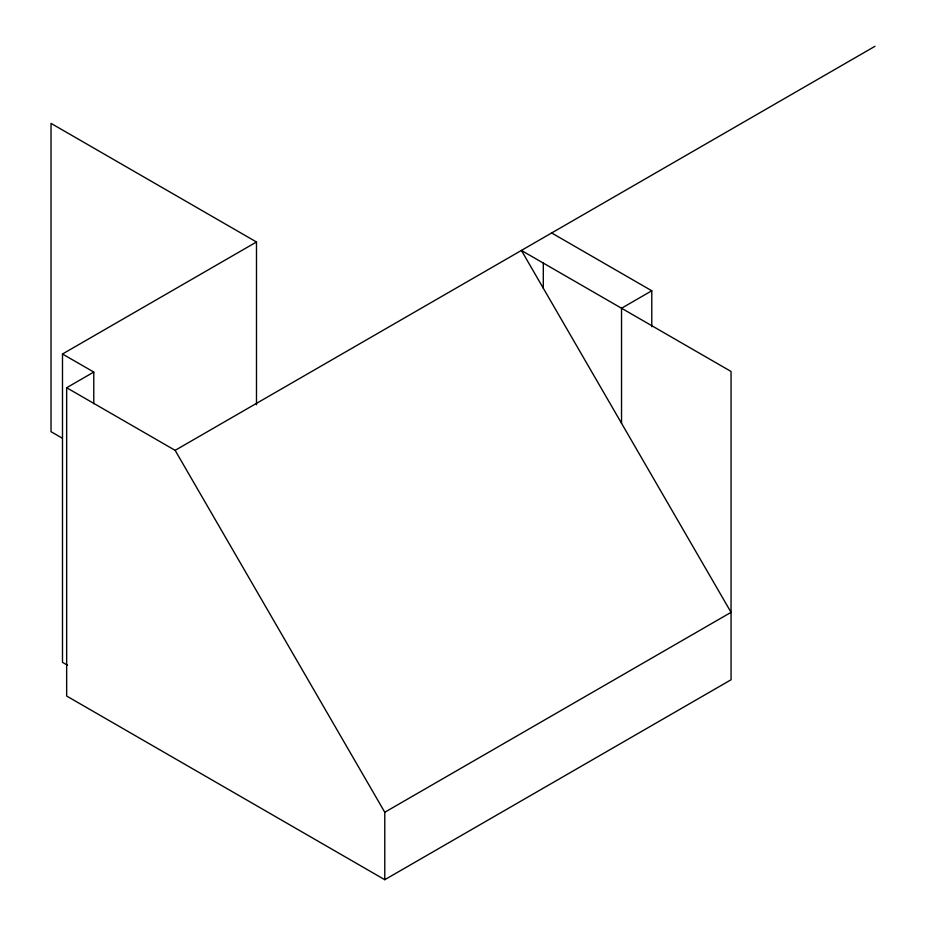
<?xml version="1.0" encoding="UTF-8"?>
<svg xmlns="http://www.w3.org/2000/svg" width="926" height="926" viewBox="0 0 926 926"><rect width="100%" height="100%" fill="white"/><g stroke="black" fill="none" stroke-linecap="round" stroke-linejoin="round"><path stroke-width="1.39" d="M67.494 665.204L62.493 662.322L62.493 354.01L256.49 241.999L256.49 404.801M384.776 879.7L384.776 812.252L731.054 612.341L521.407 250.437L731.054 371.465L731.054 679.777L384.776 879.7L66.66 696.039L66.66 387.728L93.781 372.067L93.781 403.771M66.66 387.728L175.13 450.349L874.977 46.3M651.777 326.728L651.777 290.776L621.531 308.242L621.531 423.286M551.653 232.97L651.777 290.776M256.49 241.999L51.023 123.378L51.023 431.69L62.297 438.195M62.493 354.01L93.781 372.067M175.13 450.349L384.776 812.252M543.307 263.077L543.307 288.241"/></g></svg>
